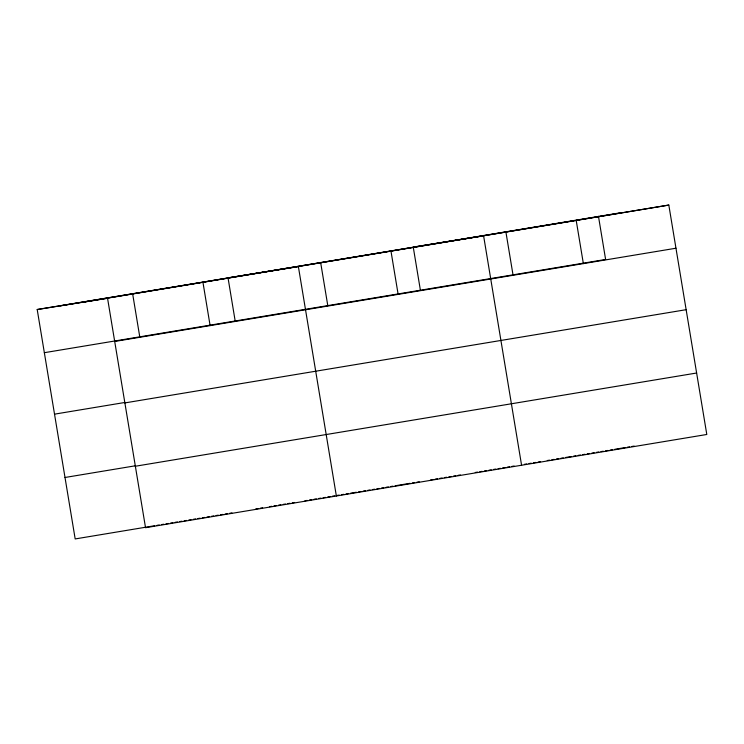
<?xml version="1.0" encoding="UTF-8"?>
<svg xmlns="http://www.w3.org/2000/svg" width="744" height="744" viewBox="0 0 744 744"><rect width="100%" height="100%" fill="white"/><g stroke="black" fill="none" stroke-linecap="round" stroke-linejoin="round"><path stroke-width="1.12" d="M37.2 309.523L668.819 205.065L706.8 434.477L145.536 527.701L107.555 298.288L37.2 309.523L75.181 538.935L154.687 525.729M60.413 305.821L621.686 212.589M84.342 301.999L668.819 205.065M44.342 352.693L605.616 259.47L598.464 216.299M114.697 341.459L675.971 248.226M54.517 414.157L124.945 402.458M124.88 402.913L686.145 309.69M65.007 477.481L135.427 465.781M135.362 466.237L696.626 373.014M156.965 525.357L159.235 524.976M161.504 524.594L163.782 524.222M166.052 523.841L168.321 523.469M170.59 523.088L172.868 522.716M175.138 522.335L177.407 521.953M179.685 521.581L181.955 521.2M184.224 520.828L186.493 520.447M188.771 520.065L191.041 519.693M193.31 519.312L195.579 518.94M197.858 518.559L200.127 518.187M202.396 517.805L204.674 517.424M206.944 517.052L209.213 516.671M211.482 516.299L213.761 515.918M216.03 515.546L218.299 515.164M220.577 514.783L222.847 514.411M225.116 514.03L227.385 513.658M229.663 513.276L231.933 512.904M255.787 508.943L258.056 508.561M260.326 508.18L262.604 507.808M269.44 506.673L271.727 506.292M274.015 505.911L276.303 505.529M278.582 505.148L280.869 504.767M283.157 504.395L285.445 504.014M287.733 503.632L290.021 503.251M292.308 502.87L294.596 502.488M304.882 500.786L307.17 500.405M309.458 500.024L311.745 499.643M314.033 499.261L316.312 498.88M318.599 498.508L320.887 498.127M323.175 497.745L325.463 497.364M327.751 496.983L330.038 496.601M332.326 496.229L334.605 495.848M336.893 495.467L339.18 495.086M341.468 494.704L343.756 494.323M346.044 493.951L348.332 493.57M350.619 493.188L356.329 492.24M358.617 491.858L360.905 491.477M363.193 491.096L365.481 490.714M367.769 490.343L370.047 489.961M372.335 489.58L374.623 489.199M376.91 488.817L379.198 488.436M381.486 488.064L383.774 487.683M386.062 487.301L388.34 486.92M390.628 486.539L392.916 486.158M395.204 485.776L410.065 483.312M412.353 482.93L414.641 482.549M416.928 482.177L419.216 481.796M430.646 479.889L432.934 479.517M435.221 479.136L437.509 478.755M439.797 478.373L442.085 477.992M444.363 477.611L446.651 477.239M448.939 476.858L451.227 476.476M453.514 476.095L455.802 475.714M458.09 475.332L460.378 474.96M475.239 472.487L477.527 472.105M479.806 471.724L482.093 471.352M484.381 470.971L486.669 470.589M488.957 470.208L491.245 469.827M493.532 469.445L495.82 469.073M498.099 468.692L500.387 468.311M502.674 467.93L504.962 467.548M507.25 467.167L509.538 466.786M511.826 466.414L514.113 466.032M524.399 464.321L526.687 463.94M528.975 463.559L531.263 463.187M533.55 462.805L535.829 462.424M538.117 462.043L540.404 461.661M547.268 460.527L549.556 460.145M551.843 459.764L554.122 459.383M556.41 459.002L558.697 458.62M560.985 458.248L563.273 457.867M565.561 457.486L571.271 456.537M573.559 456.156L575.847 455.774M578.135 455.393L580.422 455.012M582.71 454.64L584.998 454.259M587.286 453.877L589.564 453.496M591.852 453.115L594.14 452.733M596.428 452.361L598.715 451.98M601.003 451.599L603.291 451.217M605.579 450.836L607.857 450.455M610.145 450.083L612.433 449.702M614.721 449.32L625.016 447.609M627.294 447.228L629.582 446.846M631.87 446.474L634.158 446.093M576.209 220.447L583.361 263.608M505.855 231.682L513.007 274.852M521.581 465.242L483.6 235.829L413.246 247.064L420.397 290.234M390.991 251.212L398.142 294.373M320.636 262.446L327.788 305.617M336.362 496.006L298.381 266.594L228.027 277.828L235.178 320.999M202.972 282.441L210.115 325.612M132.618 293.675L139.76 336.846"/></g></svg>
